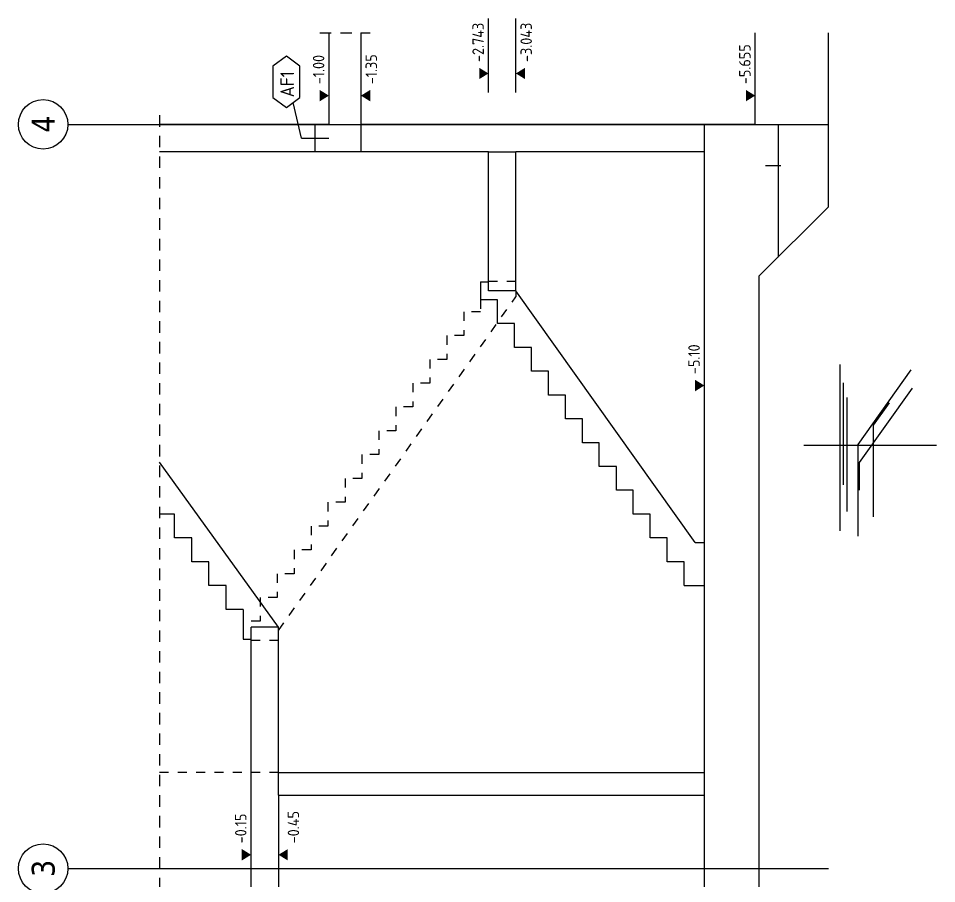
# Model space of a CAD drawing. Extents: x -10.6 to 29.1, y 0 to 18.4.
# Drawn here: x -10.64 to -0.61, y 6.13 to 15.58 of the extents above; entities that cross this region are included whole.
import ezdxf

# ---------------------------------------------------------------- set-up
doc = ezdxf.new("R2010")
doc.units = 0
doc.header["$LTSCALE"] = 0.25
for name, pattern in [('AUSGEZOGEN', [1000.01, 1000, 0.01]), ('DASHED', [0.75, 0.5, -0.25]), ('DOT', [0.175, 0.05, -0.125]), ('HIDDEN', [0.375, 0.25, -0.125]), ('HIDDEN2', [0.187, 0.125, -0.062]), ('PUNKT', [0.175, 0.05, -0.125])]:
    doc.linetypes.add(name, pattern=pattern)
for name, color, linetype in [('ACHSEN', 7, 'Continuous'), ('AFB', 7, 'Continuous'), ('AFU', 7, 'Continuous'), ('BETON', 7, 'Continuous'), ('DRUEBER', 7, 'Continuous'), ('HILFE', 7, 'Continuous'), ('koten', 7, 'Continuous'), ('RND', 7, 'Continuous'), ('SFP_Achsen', 7, 'Continuous'), ('VERDECKT', 7, 'Continuous')]:
    doc.layers.add(name, color=color, linetype=linetype)
doc.layers.add('NOPLOT', color=7, linetype='Continuous', plot=False)
doc.styles.add('helv', font='tahoma.ttf')
doc.styles.add('txt', font='isocp.shx')
doc.linetypes.add('AFU_50K', pattern='A,0.15,["/",Standard,S=0.2,R=0,X=-0.01,Y=-0.1],0.07,["/",Standard,S=0.2,R=0,X=-0.01,Y=-0.1],0.15', length=0.37)
doc.linetypes.add('AFU_50M', pattern='A,0.45,["/",Standard,S=0.2,R=0,X=-0.01,Y=-0.1],0.07,["/",Standard,S=0.2,R=0,X=-0.01,Y=-0.1],0.45', length=0.97)

# ---------------------------------------------------------------- blocks, each defined once
blk = doc.blocks.new('OKRD_O')
at = {"layer": 'koten', "color": 7, "linetype": 'Continuous'}
blk.add_solid([(-0.125, 0.202), (0.125, 0.202), (0, 0)], dxfattribs=at)
at = {"layer": 'koten', "style": 'txt'}
blk.add_attdef('OKRD', (0.25, 0.1), '', height=0.25, dxfattribs=at)
blk = doc.blocks.new('okrd_u')
at = {"layer": 'koten', "color": 7, "linetype": 'Continuous'}
blk.add_solid([(-0.125, -0.202), (0.125, -0.202), (0, 0)], dxfattribs=at)
at = {"layer": 'koten', "style": 'txt'}
blk.add_attdef('OKRD', (0.25, -0.35), '', height=0.25, dxfattribs=at)

msp = doc.modelspace()

# ---------------------------------------------------------------- linework, layer by layer
at = {"layer": 'ACHSEN', "color": 140, "linetype": 'AUSGEZOGEN'}
for p, q in [((-10.098, 14.423), (-1.793, 14.423)), ((-10.098, 6.298), (-1.793, 6.298))]:
    msp.add_line(p, q, dxfattribs=at)
at = {"layer": 'AFB', "color": 1, "linetype": 'AUSGEZOGEN'}
for p, q in [((-7.548, 14.273), (-7.248, 14.273)), ((-2.48, 13.973), (-2.313, 13.973))]:
    msp.add_line(p, q, dxfattribs=at)
msp.add_lwpolyline([(-7.86, 14.716), (-7.712, 14.608), (-7.565, 14.716), (-7.565, 15.058), (-7.712, 15.167), (-7.86, 15.058)], close=True, dxfattribs=at)
at = {"layer": 'AFU', "color": 8, "linetype": 'AFU_50M'}
for p, q in [((-7.398, 14.123), (-7.398, 14.423)), ((-2.593, 14.423), (-2.343, 14.423)), ((-2.343, 14.423), (-2.343, 12.973))]:
    msp.add_line(p, q, dxfattribs=at)
at = {"layer": 'AFU', "color": 8, "linetype": 'AFU_50K'}
for p, q in [((-6.898, 14.423), (-6.898, 14.123)), ((-3.148, 14.123), (-3.148, 14.423)), ((-5.506, 14.123), (-5.206, 14.123)), ((-5.506, 12.606), (-5.506, 12.703)), ((-5.206, 12.606), (-5.506, 12.606)), ((-3.148, 9.388), (-3.148, 9.858)), ((-7.798, 8.933), (-8.098, 8.933)), ((-8.098, 8.803), (-8.098, 8.933)), ((-7.798, 7.098), (-7.798, 7.348)), ((-3.148, 7.098), (-3.148, 7.348))]:
    msp.add_line(p, q, dxfattribs=at)
at = {"layer": 'BETON', "color": 6, "linetype": 'AUSGEZOGEN'}
for p, q in [((-7.248, 15.423), (-7.248, 14.423)), ((-6.898, 15.423), (-6.898, 14.423)), ((-2.593, 14.423), (-2.593, 15.423)), ((-1.793, 13.523), (-1.793, 15.423)), ((-7.248, 14.423), (-9.098, 14.423)), ((-2.593, 14.423), (-6.898, 14.423)), ((-5.506, 14.123), (-9.098, 14.123)), ((-5.506, 12.703), (-5.506, 14.123)), ((-5.206, 12.606), (-5.206, 14.123)), ((-3.148, 14.123), (-5.205, 14.123)), ((-3.148, 9.858), (-3.148, 14.123)), ((-2.548, 12.768), (-1.793, 13.523)), ((-2.548, 6.098), (-2.548, 12.768)), ((-5.591, 12.703), (-5.506, 12.703)), ((-5.591, 12.703), (-5.591, 12.508)), ((-3.248, 9.858), (-5.206, 12.606)), ((-5.406, 12.508), (-5.591, 12.508)), ((-5.406, 12.248), (-5.406, 12.508)), ((-5.22, 12.248), (-5.406, 12.248)), ((-5.22, 11.988), (-5.22, 12.248)), ((-5.035, 11.988), (-5.22, 11.988)), ((-5.035, 11.728), (-5.035, 11.988)), ((-4.85, 11.728), (-5.035, 11.728)), ((-4.85, 11.468), (-4.85, 11.728)), ((-4.665, 11.468), (-4.85, 11.468)), ((-4.665, 11.208), (-4.665, 11.468)), ((-4.48, 11.208), (-4.665, 11.208)), ((-4.48, 10.948), (-4.48, 11.208)), ((-4.295, 10.948), (-4.48, 10.948)), ((-4.295, 10.688), (-4.295, 10.948)), ((-7.798, 8.933), (-9.098, 10.735)), ((-4.109, 10.688), (-4.295, 10.688)), ((-4.109, 10.428), (-4.109, 10.688)), ((-3.924, 10.428), (-4.109, 10.428)), ((-3.924, 10.168), (-3.924, 10.428)), ((-8.933, 10.168), (-9.098, 10.168)), ((-8.933, 9.908), (-8.933, 10.168)), ((-3.739, 10.168), (-3.924, 10.168)), ((-3.739, 9.908), (-3.739, 10.168)), ((-8.746, 9.908), (-8.933, 9.908)), ((-8.746, 9.648), (-8.746, 9.908)), ((-3.554, 9.908), (-3.739, 9.908)), ((-3.554, 9.648), (-3.554, 9.908)), ((-3.248, 9.858), (-3.148, 9.858)), ((-8.558, 9.648), (-8.746, 9.648)), ((-8.558, 9.388), (-8.558, 9.648)), ((-3.369, 9.648), (-3.554, 9.648)), ((-3.369, 9.388), (-3.369, 9.648)), ((-8.371, 9.388), (-8.558, 9.388)), ((-8.371, 9.128), (-8.371, 9.388)), ((-3.369, 9.388), (-3.148, 9.388)), ((-3.148, 7.348), (-3.148, 9.388)), ((-8.183, 9.128), (-8.371, 9.128)), ((-8.183, 9.128), (-8.183, 8.803)), ((-7.798, 7.348), (-7.798, 8.933)), ((-8.183, 8.803), (-8.098, 8.803)), ((-8.098, 6.098), (-8.098, 8.803)), ((-7.798, 7.348), (-3.148, 7.348)), ((-7.798, 7.098), (-3.148, 7.098)), ((-7.798, 7.098), (-7.798, 6.098)), ((-3.148, 6.098), (-3.148, 7.098))]:
    msp.add_line(p, q, dxfattribs=at)
at = {"layer": 'DRUEBER', "color": 7, "linetype": 'PUNKT'}
for p, q in [((-7.798, 8.899), (-5.206, 12.539)), ((-5.591, 12.508), (-5.591, 12.378)), ((-5.591, 12.378), (-5.776, 12.378)), ((-5.776, 12.378), (-5.776, 12.118)), ((-5.776, 12.118), (-5.961, 12.118)), ((-5.961, 12.118), (-5.961, 11.858)), ((-5.961, 11.858), (-6.146, 11.858)), ((-6.146, 11.858), (-6.146, 11.598)), ((-6.146, 11.598), (-6.332, 11.598)), ((-6.332, 11.598), (-6.332, 11.338)), ((-6.332, 11.338), (-6.517, 11.338)), ((-6.517, 11.338), (-6.517, 11.078)), ((-6.517, 11.078), (-6.702, 11.078)), ((-6.702, 11.078), (-6.702, 10.818)), ((-6.702, 10.818), (-6.887, 10.818)), ((-6.887, 10.818), (-6.887, 10.558)), ((-6.887, 10.558), (-7.072, 10.558)), ((-7.072, 10.558), (-7.072, 10.298)), ((-7.072, 10.298), (-7.258, 10.298)), ((-7.258, 10.298), (-7.258, 10.038)), ((-7.258, 10.038), (-7.443, 10.038)), ((-7.443, 10.038), (-7.443, 9.778)), ((-7.443, 9.778), (-7.628, 9.778)), ((-7.628, 9.778), (-7.628, 9.518)), ((-7.628, 9.518), (-7.813, 9.518)), ((-7.813, 9.518), (-7.813, 9.258)), ((-7.813, 9.258), (-7.998, 9.258)), ((-7.998, 9.258), (-7.998, 8.998)), ((-7.998, 8.998), (-8.183, 8.998))]:
    msp.add_line(p, q, dxfattribs=at)
at = {"layer": 'DRUEBER', "color": 7, "linetype": 'DOT'}
msp.add_line((-5.206, 12.606), (-5.206, 12.539), dxfattribs=at)
at = {"layer": 'HILFE', "color": 102, "linetype": 'AUSGEZOGEN'}
for p, q in [((-5.506, 14.772), (-5.506, 15.58)), ((-5.206, 14.772), (-5.206, 15.58)), ((-7.548, 14.273), (-7.638, 14.662))]:
    msp.add_line(p, q, dxfattribs=at)
at = {"layer": 'HILFE', "color": 102, "linetype": 'DASHED'}
for p, q in [((-7.348, 15.423), (-6.798, 15.423)), ((-9.098, 14.523), (-9.098, 6.098))]:
    msp.add_line(p, q, dxfattribs=at)
at = {"layer": 'NOPLOT', "color": 191, "linetype": 'Continuous'}
msp.add_line((-2.061, 10.921), (-0.611, 10.921), dxfattribs=at)
for points in [[(-1.469, 9.928), (-1.469, 10.928), (-0.888, 11.742)], [(-0.878, 11.545), (-1.458, 10.731), (-1.458, 10.431)], [(-1.13, 11.384), (-1.304, 11.14), (-1.304, 10.14)]]:
    msp.add_lwpolyline(points, dxfattribs=at)
at = {"layer": 'RND', "color": 1, "linetype": 'AUSGEZOGEN'}
for points in [[(-1.664, 9.985), (-1.664, 10.985), (-1.664, 11.801)], [(-1.629, 10.488), (-1.629, 10.782), (-1.629, 11.6)], [(-1.589, 10.197), (-1.589, 11.197), (-1.589, 11.442)]]:
    msp.add_lwpolyline(points, dxfattribs=at)
at = {"layer": 'SFP_Achsen', "color": 7, "linetype": 'AUSGEZOGEN'}
for centre in [(-10.369, 14.423), (-10.369, 6.298)]:
    msp.add_circle(centre, 0.27, dxfattribs=at)
at = {"layer": 'VERDECKT', "color": 7, "linetype": 'HIDDEN2'}
for p, q in [((-5.506, 12.713), (-5.206, 12.713)), ((-8.098, 8.793), (-7.798, 8.793))]:
    msp.add_line(p, q, dxfattribs=at)
at = {"layer": 'VERDECKT', "color": 7, "linetype": 'HIDDEN'}
msp.add_line((-7.798, 7.348), (-9.098, 7.348), dxfattribs=at)

# ---------------------------------------------------------------- block references
at = {"layer": 'koten', "color": 7, "linetype": 'AUSGEZOGEN', "xscale": 0.5, "yscale": 0.5, "zscale": 0.5, "rotation": 90}
for name, p, values in [('OKRD_O', (-5.506, 14.979), {'OKRD': '-2.743'}), ('OKRD_O', (-2.593, 14.737), {'OKRD': '-5.655'}), ('OKRD_O', (-7.248, 14.737), {'OKRD': '-1.00'}), ('okrd_u', (-6.898, 14.737), {'OKRD': '-1.35'}), ('OKRD_O', (-3.148, 11.572), {'OKRD': '-5.10'}), ('OKRD_O', (-8.098, 6.449), {'OKRD': '-0.15'})]:
    msp.add_blockref(name, p, dxfattribs=at).add_auto_attribs(values)
at = {"layer": 'koten', "color": 7, "linetype": 'AFU_50K', "xscale": 0.5, "yscale": 0.5, "zscale": 0.5, "rotation": 90}
msp.add_blockref('okrd_u', (-5.206, 14.979), dxfattribs=at).add_auto_attribs({'OKRD': '-3.043'})
at = {"layer": 'koten', "color": 7, "linetype": 'AFU_50K'}
ref = msp.add_blockref('okrd_u', (-7.798, 6.449), dxfattribs=dict(at, xscale=0.5, yscale=0.5, zscale=0.5, rotation=90))
ref.add_attrib('OKRD', '-0.45', (-7.573, 6.574), dxfattribs={"height": 0.125, "rotation": 90, "style": 'txt'})

# ---------------------------------------------------------------- texts
at = {"layer": 'AFB', "color": 7, "linetype": 'AUSGEZOGEN', "style": 'txt'}
msp.add_text('AF1', height=0.15, rotation=90, dxfattribs=at).set_placement((-7.628, 14.719))
at = {"layer": 'SFP_Achsen', "color": 6, "linetype": 'AUSGEZOGEN', "style": 'helv'}
for s, p in [('4', (-10.243, 14.332)), ('3', (-10.243, 6.207))]:
    msp.add_text(s, height=0.25, rotation=90, dxfattribs=at).set_placement(p)

doc.saveas('drawing.dxf')
